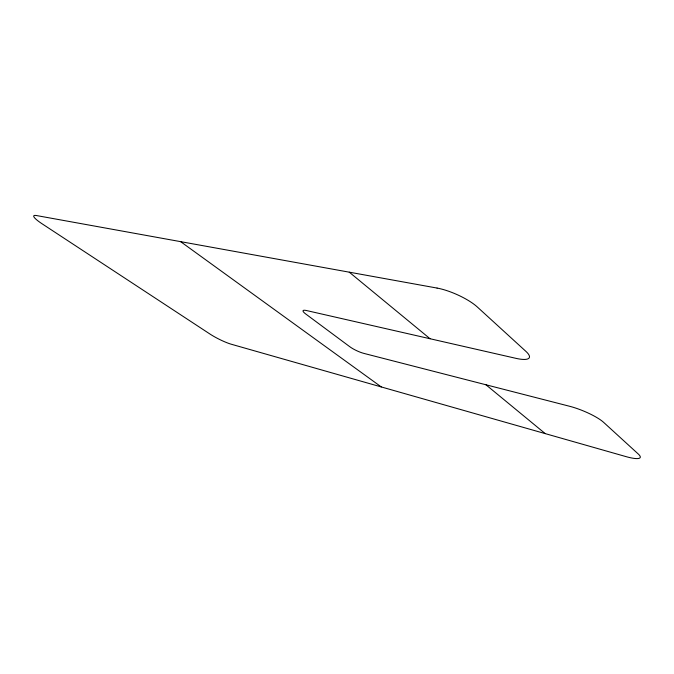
<?xml version="1.0" encoding="UTF-8"?>
<svg xmlns="http://www.w3.org/2000/svg" width="674" height="674" viewBox="0 0 674 674"><rect width="100%" height="100%" fill="white"/><g stroke="black" fill="none" stroke-linecap="round" stroke-linejoin="round"><path stroke-width="1.01" d="M180.607 241.637L381.29 386.943M349.258 272.17L430.054 338.736M485.92 384.761L545.215 433.609M437.064 288.068L36.463 215.545A20.338 3.404 28.4 0 0 42.049 223.768L210.018 334.068A17.01 2.603 26.5 0 0 231.351 344.254L626.053 456.627A25.747 5.181 22.1 0 0 638.27 454.006L603.601 422.337A26.834 5.83 22.4 0 0 569.589 406.27L363.808 353.378A11.045 2.199 25.2 0 1 349.798 346.722L305.676 313.941A11.568 2.418 25.8 0 1 306.459 310.529L515.821 358.315A29.294 7.397 23.2 0 0 525.947 351.415L477.293 306.973A30.903 8.45 23.9 0 0 437.064 288.068"/></g></svg>
